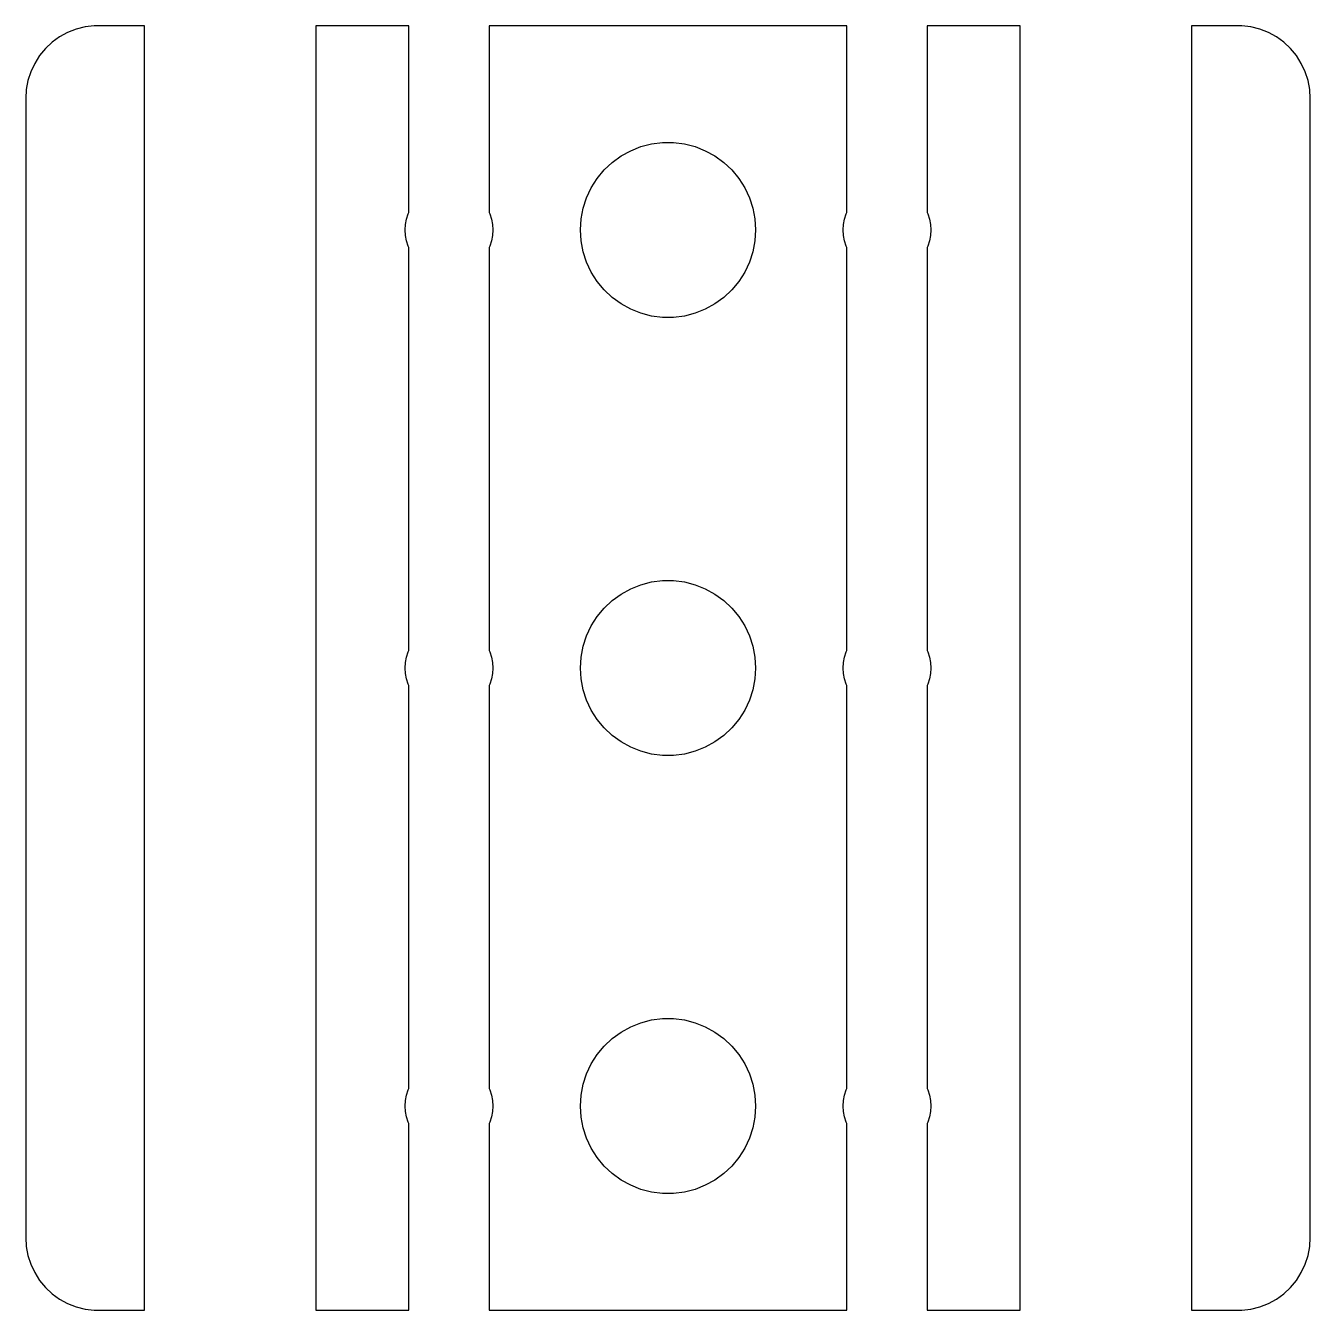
# Model space of a CAD drawing. Header units: metres. Extents: x -22 to 22, y -22 to 724.
# Drawn here: x -22 to 22, y 356 to 400 of the extents above; entities that cross this region are included whole.
import ezdxf

# ---------------------------------------------------------------- set-up
doc = ezdxf.new("R2010")
doc.units = ezdxf.units.M

msp = doc.modelspace()

# ---------------------------------------------------------------- linework, layer by layer
for p, q in [((-19.657, 399.995), (-19.9684, 399.956)), ((-17.9336, 399.995), (-19.657, 399.995)), ((-17.9336, 356.005), (-17.9336, 399.995)), ((-8.87216, 399.995), (-12.0664, 399.995)), ((-12.0664, 399.995), (-12.0664, 356.005)), ((-8.87216, 393.6), (-8.87216, 399.995)), ((6.12782, 399.995), (-6.12782, 399.995)), ((-6.12782, 399.995), (-6.12782, 393.6)), ((6.12782, 393.6), (6.12782, 399.995)), ((12.0664, 399.995), (8.87216, 399.995)), ((8.87216, 399.995), (8.87216, 393.6)), ((12.0664, 356.005), (12.0664, 399.995)), ((19.657, 399.995), (17.9336, 399.995)), ((17.9336, 399.995), (17.9336, 356.005)), ((19.9684, 399.956), (19.657, 399.995)), ((-20.8396, 399.611), (-21.0936, 399.426)), ((-20.5644, 399.762), (-20.8396, 399.611)), ((-20.2725, 399.878), (-20.5644, 399.762)), ((-19.9684, 399.956), (-20.2725, 399.878)), ((20.2725, 399.878), (19.9684, 399.956)), ((20.5644, 399.762), (20.2725, 399.878)), ((20.8396, 399.611), (20.5644, 399.762)), ((21.0936, 399.426), (20.8396, 399.611)), ((-21.3224, 399.211), (-21.5225, 398.969)), ((-21.0936, 399.426), (-21.3224, 399.211)), ((21.3224, 399.211), (21.0936, 399.426)), ((21.5225, 398.969), (21.3224, 399.211)), ((-21.6908, 398.704), (-21.8244, 398.42)), ((-21.5225, 398.969), (-21.6908, 398.704)), ((21.6908, 398.704), (21.5225, 398.969)), ((21.8244, 398.42), (21.6908, 398.704)), ((-21.8244, 398.42), (-21.9214, 398.122)), ((21.9214, 398.122), (21.8244, 398.42)), ((-21.9803, 397.813), (-22, 397.5)), ((-21.9214, 398.122), (-21.9803, 397.813)), ((21.9803, 397.813), (21.9214, 398.122)), ((22, 397.5), (21.9803, 397.813)), ((-22, 397.5), (-22, 358.5)), ((22, 358.5), (22, 397.5)), ((-1.60747, 395.533), (-1.27733, 395.714)), ((-1.27733, 395.714), (-0.927048, 395.853)), ((-0.927048, 395.853), (-0.562134, 395.947)), ((-0.562134, 395.947), (-0.18837, 395.994)), ((-0.18837, 395.994), (0.18837, 395.994)), ((0.18837, 395.994), (0.562134, 395.947)), ((0.562134, 395.947), (0.927048, 395.853)), ((0.927048, 395.853), (1.27733, 395.714)), ((1.27733, 395.714), (1.60747, 395.533)), ((-2.1869, 395.054), (-1.91226, 395.312)), ((-1.91226, 395.312), (-1.60747, 395.533)), ((1.60747, 395.533), (1.91226, 395.312)), ((1.91226, 395.312), (2.1869, 395.054)), ((-2.62891, 394.445), (-2.42705, 394.763)), ((-2.42705, 394.763), (-2.1869, 395.054)), ((2.1869, 395.054), (2.42705, 394.763)), ((2.42705, 394.763), (2.62891, 394.445)), ((-2.78932, 394.104), (-2.62891, 394.445)), ((2.62891, 394.445), (2.78932, 394.104)), ((-2.90575, 393.746), (-2.78932, 394.104)), ((2.78932, 394.104), (2.90575, 393.746)), ((-8.98816, 393.188), (-8.95287, 393.373)), ((-8.95287, 393.373), (-8.89465, 393.552)), ((-8.89465, 393.552), (-8.87216, 393.6)), ((-6.12782, 393.6), (-6.10533, 393.552)), ((-6.10533, 393.552), (-6.04712, 393.373)), ((-6.04712, 393.373), (-6.01183, 393.188)), ((-3, 393), (-2.97633, 393.376)), ((-2.97633, 393.376), (-2.90575, 393.746)), ((2.90575, 393.746), (2.97633, 393.376)), ((2.97633, 393.376), (3, 393)), ((6.01183, 393.188), (6.04712, 393.373)), ((6.04712, 393.373), (6.10533, 393.552)), ((6.10533, 393.552), (6.12782, 393.6)), ((8.87216, 393.6), (8.89465, 393.552)), ((8.89465, 393.552), (8.95287, 393.373)), ((8.95287, 393.373), (8.98816, 393.188)), ((-9, 393), (-8.98816, 393.188)), ((-8.98816, 392.812), (-9, 393)), ((-6.01183, 393.188), (-6, 393)), ((-6, 393), (-6.01183, 392.812)), ((-2.97633, 392.624), (-3, 393)), ((3, 393), (2.97633, 392.624)), ((6, 393), (6.01183, 393.188)), ((6.01183, 392.812), (6, 393)), ((8.98816, 393.188), (9, 393)), ((9, 393), (8.98816, 392.812)), ((-8.95287, 392.627), (-8.98816, 392.812)), ((-8.89465, 392.448), (-8.95287, 392.627)), ((-6.04712, 392.627), (-6.10533, 392.448)), ((-6.01183, 392.812), (-6.04712, 392.627)), ((-2.90575, 392.254), (-2.97633, 392.624)), ((2.97633, 392.624), (2.90575, 392.254)), ((6.04712, 392.627), (6.01183, 392.812)), ((6.10533, 392.448), (6.04712, 392.627)), ((8.95287, 392.627), (8.89465, 392.448)), ((8.98816, 392.812), (8.95287, 392.627)), ((-8.87216, 392.4), (-8.89465, 392.448)), ((-8.87216, 378.6), (-8.87216, 392.4)), ((-6.10533, 392.448), (-6.12782, 392.4)), ((-6.12782, 392.4), (-6.12782, 378.6)), ((-2.78932, 391.896), (-2.90575, 392.254)), ((2.90575, 392.254), (2.78932, 391.896)), ((6.12782, 392.4), (6.10533, 392.448)), ((6.12782, 378.6), (6.12782, 392.4)), ((8.89465, 392.448), (8.87216, 392.4)), ((8.87216, 392.4), (8.87216, 378.6)), ((-2.62891, 391.555), (-2.78932, 391.896)), ((2.78932, 391.896), (2.62891, 391.555)), ((-2.42705, 391.237), (-2.62891, 391.555)), ((-2.1869, 390.946), (-2.42705, 391.237)), ((2.42705, 391.237), (2.1869, 390.946)), ((2.62891, 391.555), (2.42705, 391.237)), ((-1.91226, 390.688), (-2.1869, 390.946)), ((2.1869, 390.946), (1.91226, 390.688)), ((-1.60747, 390.467), (-1.91226, 390.688)), ((-1.27733, 390.286), (-1.60747, 390.467)), ((-0.927048, 390.147), (-1.27733, 390.286)), ((1.27733, 390.286), (0.927048, 390.147)), ((1.60747, 390.467), (1.27733, 390.286)), ((1.91226, 390.688), (1.60747, 390.467)), ((-0.562134, 390.053), (-0.927048, 390.147)), ((-0.18837, 390.006), (-0.562134, 390.053)), ((0.18837, 390.006), (-0.18837, 390.006)), ((0.562134, 390.053), (0.18837, 390.006)), ((0.927048, 390.147), (0.562134, 390.053)), ((-1.60747, 380.533), (-1.27733, 380.714)), ((-1.27733, 380.714), (-0.927048, 380.853)), ((-0.927048, 380.853), (-0.562134, 380.947)), ((-0.562134, 380.947), (-0.18837, 380.994)), ((-0.18837, 380.994), (0.18837, 380.994)), ((0.18837, 380.994), (0.562134, 380.947)), ((0.562134, 380.947), (0.927048, 380.853)), ((0.927048, 380.853), (1.27733, 380.714)), ((1.27733, 380.714), (1.60747, 380.533)), ((-2.1869, 380.054), (-1.91226, 380.312)), ((-1.91226, 380.312), (-1.60747, 380.533)), ((1.60747, 380.533), (1.91226, 380.312)), ((1.91226, 380.312), (2.1869, 380.054)), ((-2.62891, 379.445), (-2.42705, 379.763)), ((-2.42705, 379.763), (-2.1869, 380.054)), ((2.1869, 380.054), (2.42705, 379.763)), ((2.42705, 379.763), (2.62891, 379.445)), ((-2.78932, 379.104), (-2.62891, 379.445)), ((2.62891, 379.445), (2.78932, 379.104)), ((-2.90575, 378.746), (-2.78932, 379.104)), ((2.78932, 379.104), (2.90575, 378.746)), ((-8.95287, 378.373), (-8.89465, 378.552)), ((-8.89465, 378.552), (-8.87216, 378.6)), ((-6.12782, 378.6), (-6.10533, 378.552)), ((-6.10533, 378.552), (-6.04712, 378.373)), ((-2.97633, 378.376), (-2.90575, 378.746)), ((2.90575, 378.746), (2.97633, 378.376)), ((6.04712, 378.373), (6.10533, 378.552)), ((6.10533, 378.552), (6.12782, 378.6)), ((8.87216, 378.6), (8.89465, 378.552)), ((8.89465, 378.552), (8.95287, 378.373)), ((-9, 378), (-8.98816, 378.188)), ((-8.98816, 377.812), (-9, 378)), ((-8.98816, 378.188), (-8.95287, 378.373)), ((-6.04712, 378.373), (-6.01183, 378.188)), ((-6.01183, 378.188), (-6, 378)), ((-6, 378), (-6.01183, 377.812)), ((-3, 378), (-2.97633, 378.376)), ((-2.97633, 377.624), (-3, 378)), ((2.97633, 378.376), (3, 378)), ((3, 378), (2.97633, 377.624)), ((6, 378), (6.01183, 378.188)), ((6.01183, 377.812), (6, 378)), ((6.01183, 378.188), (6.04712, 378.373)), ((8.95287, 378.373), (8.98816, 378.188)), ((8.98816, 378.188), (9, 378)), ((9, 378), (8.98816, 377.812)), ((-8.95287, 377.627), (-8.98816, 377.812)), ((-8.89465, 377.448), (-8.95287, 377.627)), ((-6.04712, 377.627), (-6.10533, 377.448)), ((-6.01183, 377.812), (-6.04712, 377.627)), ((-2.90575, 377.254), (-2.97633, 377.624)), ((2.97633, 377.624), (2.90575, 377.254)), ((6.04712, 377.627), (6.01183, 377.812)), ((6.10533, 377.448), (6.04712, 377.627)), ((8.95287, 377.627), (8.89465, 377.448)), ((8.98816, 377.812), (8.95287, 377.627)), ((-8.87216, 377.4), (-8.89465, 377.448)), ((-8.87216, 363.6), (-8.87216, 377.4)), ((-6.10533, 377.448), (-6.12782, 377.4)), ((-6.12782, 377.4), (-6.12782, 363.6)), ((-2.78932, 376.896), (-2.90575, 377.254)), ((2.90575, 377.254), (2.78932, 376.896)), ((6.12782, 377.4), (6.10533, 377.448)), ((6.12782, 363.6), (6.12782, 377.4)), ((8.89465, 377.448), (8.87216, 377.4)), ((8.87216, 377.4), (8.87216, 363.6)), ((-2.62891, 376.555), (-2.78932, 376.896)), ((2.78932, 376.896), (2.62891, 376.555)), ((-2.42705, 376.237), (-2.62891, 376.555)), ((-2.1869, 375.946), (-2.42705, 376.237)), ((2.42705, 376.237), (2.1869, 375.946)), ((2.62891, 376.555), (2.42705, 376.237)), ((-1.91226, 375.688), (-2.1869, 375.946)), ((2.1869, 375.946), (1.91226, 375.688)), ((-1.60747, 375.467), (-1.91226, 375.688)), ((-1.27733, 375.286), (-1.60747, 375.467)), ((1.60747, 375.467), (1.27733, 375.286)), ((1.91226, 375.688), (1.60747, 375.467)), ((-0.927048, 375.147), (-1.27733, 375.286)), ((-0.562134, 375.053), (-0.927048, 375.147)), ((-0.18837, 375.006), (-0.562134, 375.053)), ((0.18837, 375.006), (-0.18837, 375.006)), ((0.562134, 375.053), (0.18837, 375.006)), ((0.927048, 375.147), (0.562134, 375.053)), ((1.27733, 375.286), (0.927048, 375.147)), ((-1.60747, 365.533), (-1.27733, 365.714)), ((-1.27733, 365.714), (-0.927048, 365.853)), ((-0.927048, 365.853), (-0.562134, 365.947)), ((-0.562134, 365.947), (-0.18837, 365.994)), ((-0.18837, 365.994), (0.18837, 365.994)), ((0.18837, 365.994), (0.562134, 365.947)), ((0.562134, 365.947), (0.927048, 365.853)), ((0.927048, 365.853), (1.27733, 365.714)), ((1.27733, 365.714), (1.60747, 365.533)), ((-2.1869, 365.054), (-1.91226, 365.312)), ((-1.91226, 365.312), (-1.60747, 365.533)), ((1.60747, 365.533), (1.91226, 365.312)), ((1.91226, 365.312), (2.1869, 365.054)), ((-2.62891, 364.445), (-2.42705, 364.763)), ((-2.42705, 364.763), (-2.1869, 365.054)), ((2.1869, 365.054), (2.42705, 364.763)), ((2.42705, 364.763), (2.62891, 364.445)), ((-2.78932, 364.104), (-2.62891, 364.445)), ((2.62891, 364.445), (2.78932, 364.104)), ((-2.90575, 363.746), (-2.78932, 364.104)), ((2.78932, 364.104), (2.90575, 363.746)), ((-8.95287, 363.373), (-8.89465, 363.552)), ((-8.89465, 363.552), (-8.87216, 363.6)), ((-6.12782, 363.6), (-6.10533, 363.552)), ((-6.10533, 363.552), (-6.04712, 363.373)), ((-2.97633, 363.376), (-2.90575, 363.746)), ((2.90575, 363.746), (2.97633, 363.376)), ((6.04712, 363.373), (6.10533, 363.552)), ((6.10533, 363.552), (6.12782, 363.6)), ((8.87216, 363.6), (8.89465, 363.552)), ((8.89465, 363.552), (8.95287, 363.373)), ((-9, 363), (-8.98816, 363.188)), ((-8.98816, 362.812), (-9, 363)), ((-8.98816, 363.188), (-8.95287, 363.373)), ((-6.04712, 363.373), (-6.01183, 363.188)), ((-6.01183, 363.188), (-6, 363)), ((-6, 363), (-6.01183, 362.812)), ((-3, 363), (-2.97633, 363.376)), ((-2.97633, 362.624), (-3, 363)), ((2.97633, 363.376), (3, 363)), ((3, 363), (2.97633, 362.624)), ((6, 363), (6.01183, 363.188)), ((6.01183, 362.812), (6, 363)), ((6.01183, 363.188), (6.04712, 363.373)), ((8.95287, 363.373), (8.98816, 363.188)), ((8.98816, 363.188), (9, 363)), ((9, 363), (8.98816, 362.812)), ((-8.95287, 362.627), (-8.98816, 362.812)), ((-8.89465, 362.448), (-8.95287, 362.627)), ((-6.04712, 362.627), (-6.10533, 362.448)), ((-6.01183, 362.812), (-6.04712, 362.627)), ((-2.90575, 362.254), (-2.97633, 362.624)), ((2.97633, 362.624), (2.90575, 362.254)), ((6.04712, 362.627), (6.01183, 362.812)), ((6.10533, 362.448), (6.04712, 362.627)), ((8.95287, 362.627), (8.89465, 362.448)), ((8.98816, 362.812), (8.95287, 362.627)), ((-8.87216, 362.4), (-8.89465, 362.448)), ((-8.87216, 356.005), (-8.87216, 362.4)), ((-6.10533, 362.448), (-6.12782, 362.4)), ((-6.12782, 362.4), (-6.12782, 356.005)), ((-2.78932, 361.896), (-2.90575, 362.254)), ((2.90575, 362.254), (2.78932, 361.896)), ((6.12782, 362.4), (6.10533, 362.448)), ((6.12782, 356.005), (6.12782, 362.4)), ((8.89465, 362.448), (8.87216, 362.4)), ((8.87216, 362.4), (8.87216, 356.005)), ((-2.62891, 361.555), (-2.78932, 361.896)), ((2.78932, 361.896), (2.62891, 361.555)), ((-2.42705, 361.237), (-2.62891, 361.555)), ((2.62891, 361.555), (2.42705, 361.237)), ((-2.1869, 360.946), (-2.42705, 361.237)), ((-1.91226, 360.688), (-2.1869, 360.946)), ((2.1869, 360.946), (1.91226, 360.688)), ((2.42705, 361.237), (2.1869, 360.946)), ((-1.60747, 360.467), (-1.91226, 360.688)), ((-1.27733, 360.286), (-1.60747, 360.467)), ((1.60747, 360.467), (1.27733, 360.286)), ((1.91226, 360.688), (1.60747, 360.467)), ((-0.927048, 360.147), (-1.27733, 360.286)), ((-0.562134, 360.053), (-0.927048, 360.147)), ((-0.18837, 360.006), (-0.562134, 360.053)), ((0.18837, 360.006), (-0.18837, 360.006)), ((0.562134, 360.053), (0.18837, 360.006)), ((0.927048, 360.147), (0.562134, 360.053)), ((1.27733, 360.286), (0.927048, 360.147)), ((-22, 358.5), (-21.9803, 358.187)), ((-21.9803, 358.187), (-21.9214, 357.878)), ((21.9214, 357.878), (21.9803, 358.187)), ((21.9803, 358.187), (22, 358.5)), ((-21.9214, 357.878), (-21.8244, 357.58)), ((21.8244, 357.58), (21.9214, 357.878)), ((-21.8244, 357.58), (-21.6908, 357.296)), ((-21.6908, 357.296), (-21.5225, 357.031)), ((21.5225, 357.031), (21.6908, 357.296)), ((21.6908, 357.296), (21.8244, 357.58)), ((-21.5225, 357.031), (-21.3224, 356.789)), ((21.3224, 356.789), (21.5225, 357.031)), ((-21.3224, 356.789), (-21.0936, 356.574)), ((-21.0936, 356.574), (-20.8396, 356.389)), ((20.8396, 356.389), (21.0936, 356.574)), ((21.0936, 356.574), (21.3224, 356.789)), ((-20.8396, 356.389), (-20.5644, 356.238)), ((-20.5644, 356.238), (-20.2725, 356.122)), ((-20.2725, 356.122), (-19.9684, 356.044)), ((-19.9684, 356.044), (-19.657, 356.005)), ((-19.657, 356.005), (-17.9336, 356.005)), ((-12.0664, 356.005), (-8.87216, 356.005)), ((-6.12782, 356.005), (6.12782, 356.005)), ((8.87216, 356.005), (12.0664, 356.005)), ((17.9336, 356.005), (19.657, 356.005)), ((19.657, 356.005), (19.9684, 356.044)), ((19.9684, 356.044), (20.2725, 356.122)), ((20.2725, 356.122), (20.5644, 356.238)), ((20.5644, 356.238), (20.8396, 356.389))]:
    msp.add_line(p, q)

doc.saveas('drawing.dxf')
